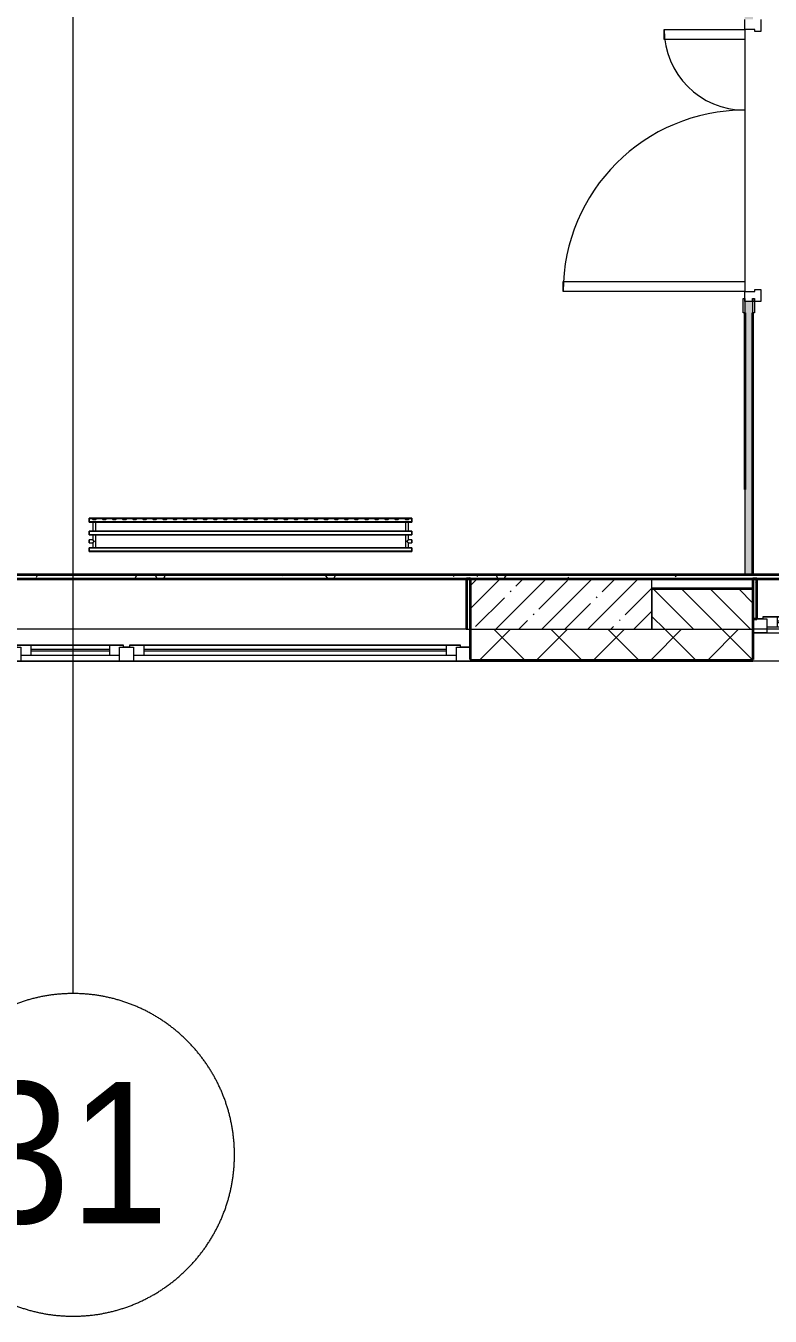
# Model space of a CAD drawing. Header units: millimetres. Extents: x 3914 to 443608, y -156176 to 78197.
# Drawn here: x 290690 to 294380, y -149484 to -143085 of the extents above; entities that cross this region are included whole.
import ezdxf

# ---------------------------------------------------------------- set-up
doc = ezdxf.new("R2010")
doc.units = ezdxf.units.MM
doc.linetypes.add('50_200_ШТРИХ_1Т_ш5_п1_п1_', pattern=[700, 500, -100, 0, -100])
doc.layers.add('A-AREA-PATT-2', color=7, linetype='Continuous', lineweight=5, true_color=0xcde0ef, transparency=1)
for name, color, linetype, lineweight in [('A-DOOR-1', 7, 'Continuous', 5), ('A-FLOR', 7, 'Continuous', 9), ('A-GLAZ', 7, 'Continuous', 9), ('A-GLAZ-1', 7, 'Continuous', 5), ('A-WALL', 7, 'Continuous', 5), ('A-WALL-1', 7, 'Continuous', 35), ('I-WALL', 7, 'Continuous', 5), ('S-COLS', 7, 'Continuous', 9), ('S-COLS-1', 7, 'Continuous', 5), ('Оси', 7, 'Continuous', 9), ('Оси-1', 7, '50_200_ШТРИХ_1Т_ш5_п1_п1_', 9)]:
    doc.layers.add(name, color=color, linetype=linetype, lineweight=lineweight)
for name, color, linetype, lineweight, true_color in [('A-DOOR-FRAM-1', 7, 'Continuous', 5, 0xc0c0c0), ('A-WALL-FNSH-1', 9, 'Continuous', 5, 0x808080), ('M-EQPM-1', 7, 'Continuous', 9, 0xb2b2b2)]:
    doc.layers.add(name, color=color, linetype=linetype, lineweight=lineweight, true_color=true_color)
doc.styles.add('Arial', font='arial.ttf', dxfattribs={"width": 0.9, "height": 700})
pattern_1 = [(0, (174964.42, -145977.62), (243.84, 60.96), [20.117, -162.763, 20.117, -162.763, -975.36]), (0, (174964.42, -145977.62), (243.84, 60.96), [-365.76, 20.117, -345.643, 20.117, -162.763, -426.72]), (0, (174964.42, -145977.62), (243.84, 60.96), [-914.4, 20.117, -101.803, 20.117, -284.683]), (120, (175055.86, -145947.14), (-174.71291, 180.691634), [20.117, -162.763, 20.117, -162.763, -975.36]), (120, (175055.86, -145947.14), (-174.71291, 180.691634), [-365.76, 20.117, -345.643, 20.117, -162.763, -426.72]), (120, (175055.86, -145947.14), (-174.71291, 180.691634), [-914.4, 20.117, -101.803, 20.117, -284.683]), (240, (175086.34, -145825.22), (-69.12709, -241.651634), [20.117, -162.763, 20.117, -162.763, -975.36]), (240, (175086.34, -145825.22), (-69.12709, -241.651634), [-365.76, 20.117, -345.643, 20.117, -162.763, -426.72]), (240, (175086.34, -145825.22), (-69.12709, -241.651634), [-914.4, 20.117, -101.803, 20.117, -284.683])]

# ---------------------------------------------------------------- blocks, each defined once
blk = doc.blocks.new('radiator_prado_classic_z_tip_30_po exemplyaru - Classic Z Тип 30-300-V480-Объем проектирования 2 этажа')
at = {"layer": 'M-EQPM-1'}
for p, q in [((0, 228), (0, 210)), ((1600, 228), (0, 228)), ((0, 210), (0, 228)), ((0, 228), (12.5, 228)), ((0, 210), (1600, 210)), ((17.8, 210), (0, 210)), ((12.5, 228), (37.5, 228)), ((37.5, 228), (12.5, 228)), ((12.5, 228), (37.5, 228)), ((12.5, 228), (17.5, 223)), ((12.5, 228), (17.5, 223)), ((32.5, 223), (17.5, 223)), ((17.5, 223), (32.5, 223)), ((17.5, 210), (17.5, 164)), ((17.5, 210), (17.5, 164)), ((17.8, 210), (17.5, 210)), ((17.5, 210), (17.8, 210)), ((17.8, 210), (17.5, 210)), ((17.5, 210), (32.5, 210)), ((31.5, 210), (17.8, 210)), ((17.8, 210), (32.2, 210)), ((32.2, 210), (17.8, 210)), ((32.2, 210), (31.5, 210)), ((32.5, 210), (32.2, 210)), ((32.2, 210), (32.5, 210)), ((32.5, 210), (32.2, 210)), ((1567.8, 210), (32.2, 210)), ((32.5, 223), (37.5, 228)), ((37.5, 228), (32.5, 223)), ((32.5, 164), (32.5, 210)), ((32.5, 164), (32.5, 210)), ((37.5, 228), (62.5, 228)), ((62.5, 228), (87.5, 228)), ((87.5, 228), (62.5, 228)), ((62.5, 228), (87.5, 228)), ((62.5, 228), (67.5, 223)), ((62.5, 228), (67.5, 223)), ((82.5, 223), (67.5, 223)), ((67.5, 223), (82.5, 223)), ((82.5, 223), (87.5, 228)), ((87.5, 228), (82.5, 223)), ((87.5, 228), (112.5, 228)), ((112.5, 228), (137.5, 228)), ((137.5, 228), (112.5, 228)), ((112.5, 228), (137.5, 228)), ((112.5, 228), (117.5, 223)), ((112.5, 228), (117.5, 223)), ((132.5, 223), (117.5, 223)), ((117.5, 223), (132.5, 223)), ((132.5, 223), (137.5, 228)), ((137.5, 228), (132.5, 223)), ((137.5, 228), (162.5, 228)), ((162.5, 228), (187.5, 228)), ((187.5, 228), (162.5, 228)), ((162.5, 228), (187.5, 228)), ((162.5, 228), (167.5, 223)), ((162.5, 228), (167.5, 223)), ((182.5, 223), (167.5, 223)), ((167.5, 223), (182.5, 223)), ((182.5, 223), (187.5, 228)), ((187.5, 228), (182.5, 223)), ((187.5, 228), (212.5, 228)), ((212.5, 228), (237.5, 228)), ((237.5, 228), (212.5, 228)), ((212.5, 228), (237.5, 228)), ((212.5, 228), (217.5, 223)), ((212.5, 228), (217.5, 223)), ((232.5, 223), (217.5, 223)), ((217.5, 223), (232.5, 223)), ((232.5, 223), (237.5, 228)), ((237.5, 228), (232.5, 223)), ((237.5, 228), (262.5, 228)), ((262.5, 228), (287.5, 228)), ((287.5, 228), (262.5, 228)), ((262.5, 228), (287.5, 228)), ((262.5, 228), (267.5, 223)), ((262.5, 228), (267.5, 223)), ((282.5, 223), (267.5, 223)), ((267.5, 223), (282.5, 223)), ((282.5, 223), (287.5, 228)), ((287.5, 228), (282.5, 223)), ((287.5, 228), (312.5, 228)), ((312.5, 228), (337.5, 228)), ((337.5, 228), (312.5, 228)), ((312.5, 228), (337.5, 228)), ((312.5, 228), (317.5, 223)), ((312.5, 228), (317.5, 223)), ((332.5, 223), (317.5, 223)), ((317.5, 223), (332.5, 223)), ((332.5, 223), (337.5, 228)), ((337.5, 228), (332.5, 223)), ((337.5, 228), (362.5, 228)), ((362.5, 228), (387.5, 228)), ((387.5, 228), (362.5, 228)), ((362.5, 228), (387.5, 228)), ((362.5, 228), (367.5, 223)), ((362.5, 228), (367.5, 223)), ((382.5, 223), (367.5, 223)), ((367.5, 223), (382.5, 223)), ((382.5, 223), (387.5, 228)), ((387.5, 228), (382.5, 223)), ((387.5, 228), (412.5, 228)), ((412.5, 228), (437.5, 228)), ((437.5, 228), (412.5, 228)), ((412.5, 228), (437.5, 228)), ((412.5, 228), (417.5, 223)), ((412.5, 228), (417.5, 223)), ((432.5, 223), (417.5, 223)), ((417.5, 223), (432.5, 223)), ((432.5, 223), (437.5, 228)), ((437.5, 228), (432.5, 223)), ((437.5, 228), (462.5, 228)), ((462.5, 228), (487.5, 228)), ((487.5, 228), (462.5, 228)), ((462.5, 228), (487.5, 228)), ((462.5, 228), (467.5, 223)), ((462.5, 228), (467.5, 223)), ((482.5, 223), (467.5, 223)), ((467.5, 223), (482.5, 223)), ((482.5, 223), (487.5, 228)), ((487.5, 228), (482.5, 223)), ((487.5, 228), (512.5, 228)), ((512.5, 228), (537.5, 228)), ((537.5, 228), (512.5, 228)), ((512.5, 228), (537.5, 228)), ((512.5, 228), (517.5, 223)), ((512.5, 228), (517.5, 223)), ((532.5, 223), (517.5, 223)), ((517.5, 223), (532.5, 223)), ((532.5, 223), (537.5, 228)), ((537.5, 228), (532.5, 223)), ((537.5, 228), (562.5, 228)), ((562.5, 228), (587.5, 228)), ((587.5, 228), (562.5, 228)), ((562.5, 228), (587.5, 228)), ((562.5, 228), (567.5, 223)), ((562.5, 228), (567.5, 223)), ((582.5, 223), (567.5, 223)), ((567.5, 223), (582.5, 223)), ((582.5, 223), (587.5, 228)), ((587.5, 228), (582.5, 223)), ((587.5, 228), (612.5, 228)), ((612.5, 228), (637.5, 228)), ((637.5, 228), (612.5, 228)), ((612.5, 228), (637.5, 228)), ((612.5, 228), (617.5, 223)), ((612.5, 228), (617.5, 223)), ((632.5, 223), (617.5, 223)), ((617.5, 223), (632.5, 223)), ((632.5, 223), (637.5, 228)), ((637.5, 228), (632.5, 223)), ((637.5, 228), (662.5, 228)), ((662.5, 228), (687.5, 228)), ((687.5, 228), (662.5, 228)), ((662.5, 228), (687.5, 228)), ((662.5, 228), (667.5, 223)), ((662.5, 228), (667.5, 223)), ((682.5, 223), (667.5, 223)), ((667.5, 223), (682.5, 223)), ((682.5, 223), (687.5, 228)), ((687.5, 228), (682.5, 223)), ((687.5, 228), (712.5, 228)), ((712.5, 228), (737.5, 228)), ((737.5, 228), (712.5, 228)), ((712.5, 228), (737.5, 228)), ((712.5, 228), (717.5, 223)), ((712.5, 228), (717.5, 223)), ((732.5, 223), (717.5, 223)), ((717.5, 223), (732.5, 223)), ((732.5, 223), (737.5, 228)), ((737.5, 228), (732.5, 223)), ((737.5, 228), (762.5, 228)), ((762.5, 228), (787.5, 228)), ((787.5, 228), (762.5, 228)), ((762.5, 228), (787.5, 228)), ((762.5, 228), (767.5, 223)), ((762.5, 228), (767.5, 223)), ((782.5, 223), (767.5, 223)), ((767.5, 223), (782.5, 223)), ((782.5, 223), (787.5, 228)), ((787.5, 228), (782.5, 223)), ((787.5, 228), (812.5, 228)), ((812.5, 228), (837.5, 228)), ((837.5, 228), (812.5, 228)), ((812.5, 228), (837.5, 228)), ((812.5, 228), (817.5, 223)), ((812.5, 228), (817.5, 223)), ((832.5, 223), (817.5, 223)), ((817.5, 223), (832.5, 223)), ((832.5, 223), (837.5, 228)), ((837.5, 228), (832.5, 223)), ((837.5, 228), (862.5, 228)), ((862.5, 228), (887.5, 228)), ((887.5, 228), (862.5, 228)), ((862.5, 228), (887.5, 228)), ((862.5, 228), (867.5, 223)), ((862.5, 228), (867.5, 223)), ((882.5, 223), (867.5, 223)), ((867.5, 223), (882.5, 223)), ((882.5, 223), (887.5, 228)), ((887.5, 228), (882.5, 223)), ((887.5, 228), (912.5, 228)), ((912.5, 228), (937.5, 228)), ((937.5, 228), (912.5, 228)), ((912.5, 228), (937.5, 228)), ((912.5, 228), (917.5, 223)), ((912.5, 228), (917.5, 223)), ((932.5, 223), (917.5, 223)), ((917.5, 223), (932.5, 223)), ((932.5, 223), (937.5, 228)), ((937.5, 228), (932.5, 223)), ((937.5, 228), (962.5, 228)), ((962.5, 228), (987.5, 228)), ((987.5, 228), (962.5, 228)), ((962.5, 228), (987.5, 228)), ((962.5, 228), (967.5, 223)), ((962.5, 228), (967.5, 223)), ((982.5, 223), (967.5, 223)), ((967.5, 223), (982.5, 223)), ((982.5, 223), (987.5, 228)), ((987.5, 228), (982.5, 223)), ((987.5, 228), (1012.5, 228)), ((1012.5, 228), (1037.5, 228)), ((1037.5, 228), (1012.5, 228)), ((1012.5, 228), (1037.5, 228)), ((1012.5, 228), (1017.5, 223)), ((1012.5, 228), (1017.5, 223)), ((1032.5, 223), (1017.5, 223)), ((1017.5, 223), (1032.5, 223)), ((1032.5, 223), (1037.5, 228)), ((1037.5, 228), (1032.5, 223)), ((1037.5, 228), (1062.5, 228)), ((1062.5, 228), (1087.5, 228)), ((1087.5, 228), (1062.5, 228)), ((1062.5, 228), (1087.5, 228)), ((1062.5, 228), (1067.5, 223)), ((1062.5, 228), (1067.5, 223)), ((1082.5, 223), (1067.5, 223)), ((1067.5, 223), (1082.5, 223)), ((1082.5, 223), (1087.5, 228)), ((1087.5, 228), (1082.5, 223)), ((1087.5, 228), (1112.5, 228)), ((1112.5, 228), (1137.5, 228)), ((1137.5, 228), (1112.5, 228)), ((1112.5, 228), (1137.5, 228)), ((1112.5, 228), (1117.5, 223)), ((1112.5, 228), (1117.5, 223)), ((1132.5, 223), (1117.5, 223)), ((1117.5, 223), (1132.5, 223)), ((1132.5, 223), (1137.5, 228)), ((1137.5, 228), (1132.5, 223)), ((1137.5, 228), (1162.5, 228)), ((1162.5, 228), (1187.5, 228)), ((1187.5, 228), (1162.5, 228)), ((1162.5, 228), (1187.5, 228)), ((1162.5, 228), (1167.5, 223)), ((1162.5, 228), (1167.5, 223)), ((1182.5, 223), (1167.5, 223)), ((1167.5, 223), (1182.5, 223)), ((1182.5, 223), (1187.5, 228)), ((1187.5, 228), (1182.5, 223)), ((1187.5, 228), (1212.5, 228)), ((1212.5, 228), (1237.5, 228)), ((1237.5, 228), (1212.5, 228)), ((1212.5, 228), (1237.5, 228)), ((1212.5, 228), (1217.5, 223)), ((1212.5, 228), (1217.5, 223)), ((1232.5, 223), (1217.5, 223)), ((1217.5, 223), (1232.5, 223)), ((1232.5, 223), (1237.5, 228)), ((1237.5, 228), (1232.5, 223)), ((1237.5, 228), (1262.5, 228)), ((1262.5, 228), (1287.5, 228)), ((1287.5, 228), (1262.5, 228)), ((1262.5, 228), (1287.5, 228)), ((1262.5, 228), (1267.5, 223)), ((1262.5, 228), (1267.5, 223)), ((1282.5, 223), (1267.5, 223)), ((1267.5, 223), (1282.5, 223)), ((1282.5, 223), (1287.5, 228)), ((1287.5, 228), (1282.5, 223)), ((1287.5, 228), (1312.5, 228)), ((1312.5, 228), (1337.5, 228)), ((1337.5, 228), (1312.5, 228)), ((1312.5, 228), (1337.5, 228)), ((1312.5, 228), (1317.5, 223)), ((1312.5, 228), (1317.5, 223)), ((1332.5, 223), (1317.5, 223)), ((1317.5, 223), (1332.5, 223)), ((1332.5, 223), (1337.5, 228)), ((1337.5, 228), (1332.5, 223)), ((1337.5, 228), (1362.5, 228)), ((1362.5, 228), (1387.5, 228)), ((1387.5, 228), (1362.5, 228)), ((1362.5, 228), (1387.5, 228)), ((1362.5, 228), (1367.5, 223)), ((1362.5, 228), (1367.5, 223)), ((1382.5, 223), (1367.5, 223)), ((1367.5, 223), (1382.5, 223)), ((1382.5, 223), (1387.5, 228)), ((1387.5, 228), (1382.5, 223)), ((1387.5, 228), (1412.5, 228)), ((1412.5, 228), (1437.5, 228)), ((1437.5, 228), (1412.5, 228)), ((1412.5, 228), (1437.5, 228)), ((1412.5, 228), (1417.5, 223)), ((1412.5, 228), (1417.5, 223)), ((1432.5, 223), (1417.5, 223)), ((1417.5, 223), (1432.5, 223)), ((1432.5, 223), (1437.5, 228)), ((1437.5, 228), (1432.5, 223)), ((1437.5, 228), (1462.5, 228)), ((1462.5, 228), (1487.5, 228)), ((1487.5, 228), (1462.5, 228)), ((1462.5, 228), (1487.5, 228)), ((1462.5, 228), (1467.5, 223)), ((1462.5, 228), (1467.5, 223)), ((1482.5, 223), (1467.5, 223)), ((1467.5, 223), (1482.5, 223)), ((1482.5, 223), (1487.5, 228)), ((1487.5, 228), (1482.5, 223)), ((1487.5, 228), (1512.5, 228)), ((1512.5, 228), (1537.5, 228)), ((1537.5, 228), (1512.5, 228)), ((1512.5, 228), (1537.5, 228)), ((1512.5, 228), (1517.5, 223)), ((1512.5, 228), (1517.5, 223)), ((1532.5, 223), (1517.5, 223)), ((1517.5, 223), (1532.5, 223)), ((1532.5, 223), (1537.5, 228)), ((1537.5, 228), (1532.5, 223)), ((1537.5, 228), (1562.5, 228)), ((1562.5, 228), (1587.5, 228)), ((1587.5, 228), (1562.5, 228)), ((1562.5, 228), (1587.5, 228)), ((1562.5, 228), (1567.5, 223)), ((1562.5, 228), (1567.5, 223)), ((1582.5, 223), (1567.5, 223)), ((1567.5, 223), (1582.5, 223)), ((1567.5, 210), (1567.5, 164)), ((1567.5, 210), (1567.5, 164)), ((1567.8, 210), (1567.5, 210)), ((1567.5, 210), (1582.5, 210)), ((1567.8, 210), (1567.5, 210)), ((1567.5, 210), (1567.8, 210)), ((1575, 210), (1567.8, 210)), ((1582.2, 210), (1567.8, 210)), ((1567.8, 210), (1582.2, 210)), ((1581.5, 210), (1575, 210)), ((1582.2, 210), (1581.5, 210)), ((1582.5, 210), (1582.2, 210)), ((1582.5, 210), (1582.2, 210)), ((1582.2, 210), (1582.5, 210)), ((1600, 210), (1582.2, 210)), ((1582.5, 223), (1587.5, 228)), ((1587.5, 228), (1582.5, 223)), ((1582.5, 164), (1582.5, 210)), ((1582.5, 164), (1582.5, 210)), ((1587.5, 228), (1600, 228)), ((1600, 210), (1600, 228)), ((1600, 228), (1600, 210)), ((1600, 164), (0, 164)), ((0, 164), (0, 146)), ((0, 146), (0, 164)), ((0, 164), (17.8, 164)), ((0, 146), (1600, 146)), ((18.5, 146), (0, 146)), ((17.8, 164), (17.5, 164)), ((17.5, 164), (17.8, 164)), ((17.8, 164), (17.5, 164)), ((17.5, 164), (32.5, 164)), ((17.5, 146), (17.5, 121.5)), ((17.5, 146), (17.5, 121.5)), ((17.5, 146), (18.5, 146)), ((18.5, 146), (17.5, 146)), ((17.5, 146), (18.5, 146)), ((32.5, 146), (17.5, 146)), ((32.2, 164), (17.8, 164)), ((17.8, 164), (32.2, 164)), ((32.2, 164), (17.8, 164)), ((18.5, 146), (32.2, 146)), ((28.7, 146), (18.5, 146)), ((18.5, 146), (30.3, 146)), ((31.5, 146), (28.7, 146)), ((30.3, 146), (32.2, 146)), ((32.2, 146), (31.5, 146)), ((32.5, 164), (32.2, 164)), ((32.2, 164), (32.5, 164)), ((32.5, 164), (32.2, 164)), ((32.2, 164), (1567.8, 164)), ((32.2, 146), (32.5, 146)), ((32.5, 146), (32.2, 146)), ((32.2, 146), (32.5, 146)), ((1567.8, 146), (32.2, 146)), ((32.5, 82), (32.5, 146)), ((32.5, 82), (32.5, 146)), ((1567.8, 164), (1567.5, 164)), ((1567.5, 164), (1582.5, 164)), ((1567.8, 164), (1567.5, 164)), ((1567.5, 164), (1567.8, 164)), ((1567.5, 146), (1567.5, 82)), ((1567.5, 146), (1567.5, 82)), ((1567.5, 146), (1567.8, 146)), ((1582.5, 146), (1567.5, 146)), ((1567.5, 146), (1567.8, 146)), ((1567.8, 146), (1567.5, 146)), ((1569.7, 164), (1567.8, 164)), ((1582.2, 164), (1567.8, 164)), ((1567.8, 164), (1582.2, 164)), ((1567.8, 146), (1568.5, 146)), ((1567.8, 146), (1568.5, 146)), ((1581.5, 146), (1567.8, 146)), ((1568.5, 146), (1573.1, 146)), ((1568.5, 146), (1573.1, 146)), ((1575, 164), (1569.7, 164)), ((1573.1, 146), (1576.9, 146)), ((1573.1, 146), (1575, 146)), ((1582.2, 164), (1575, 164)), ((1575, 146), (1578.7, 146)), ((1576.9, 146), (1580.3, 146)), ((1578.7, 146), (1580.3, 146)), ((1580.3, 146), (1581.5, 146)), ((1580.3, 146), (1581.5, 146)), ((1581.5, 146), (1582.5, 146)), ((1581.5, 146), (1582.5, 146)), ((1582.5, 146), (1581.5, 146)), ((1600, 146), (1581.5, 146)), ((1582.5, 164), (1582.2, 164)), ((1582.5, 164), (1582.2, 164)), ((1582.2, 164), (1582.5, 164)), ((1582.2, 164), (1600, 164)), ((1582.5, 121.5), (1582.5, 146)), ((1582.5, 121.5), (1582.5, 146)), ((1600, 146), (1600, 164)), ((1600, 164), (1600, 146)), ((17.5, 121.5), (0, 121.5)), ((17.5, 121.5), (0, 121.5)), ((0, 121.5), (0, 120.5)), ((0, 106.5), (0, 121.5)), ((0, 120.5), (0, 107.5)), ((0, 120.5), (0, 119.3)), ((0, 114), (0, 120.5)), ((0, 120.5), (0, 120.5)), ((0, 119.3), (0, 117.8)), ((0, 117.8), (0, 114)), ((0, 114), (0, 110.3)), ((0, 107.5), (0, 114)), ((0, 110.3), (0, 108.7)), ((0, 108.7), (0, 107.5)), ((0, 107.5), (0, 106.5)), ((0, 107.5), (0, 107.5)), ((0, 106.5), (17.5, 106.5)), ((0, 106.5), (17.5, 106.5)), ((1600, 82), (0, 82)), ((0, 82), (0, 64)), ((0, 64), (0, 82)), ((0, 82), (18.5, 82)), ((1600, 64), (0, 64)), ((0, 64), (1600, 64)), ((17.5, 106.5), (17.5, 82)), ((17.5, 106.5), (17.5, 82)), ((18.5, 82), (17.5, 82)), ((17.5, 82), (18.5, 82)), ((18.5, 82), (17.5, 82)), ((17.5, 82), (32.5, 82)), ((32.2, 82), (18.5, 82)), ((18.5, 82), (32.2, 82)), ((23.1, 82), (18.5, 82)), ((28.7, 82), (23.1, 82)), ((31.5, 82), (28.7, 82)), ((32.2, 82), (31.5, 82)), ((32.5, 82), (32.2, 82)), ((32.2, 82), (32.5, 82)), ((32.5, 82), (32.2, 82)), ((32.2, 82), (1567.8, 82)), ((1567.8, 82), (1567.5, 82)), ((1567.5, 82), (1582.5, 82)), ((1567.8, 82), (1567.5, 82)), ((1567.5, 82), (1567.8, 82)), ((1568.5, 82), (1567.8, 82)), ((1581.5, 82), (1567.8, 82)), ((1567.8, 82), (1581.5, 82)), ((1571.2, 82), (1568.5, 82)), ((1573.1, 82), (1571.2, 82)), ((1576.9, 82), (1573.1, 82)), ((1581.5, 82), (1576.9, 82)), ((1582.5, 82), (1581.5, 82)), ((1582.5, 82), (1581.5, 82)), ((1581.5, 82), (1582.5, 82)), ((1581.5, 82), (1600, 82)), ((1600, 121.5), (1582.5, 121.5)), ((1600, 121.5), (1582.5, 121.5)), ((1582.5, 82), (1582.5, 106.5)), ((1582.5, 106.5), (1600, 106.5)), ((1582.5, 82), (1582.5, 106.5)), ((1582.5, 106.5), (1600, 106.5)), ((1600, 121.5), (1600, 106.5)), ((1600, 120.5), (1600, 121.5)), ((1600, 121.5), (1600, 120.5)), ((1600, 120.5), (1600, 121.5)), ((1600, 107.5), (1600, 120.5)), ((1600, 120.5), (1600, 107.5)), ((1600, 107.5), (1600, 120.5)), ((1600, 106.5), (1600, 107.5)), ((1600, 107.5), (1600, 106.5)), ((1600, 106.5), (1600, 107.5)), ((1600, 64), (1600, 82)), ((1600, 82), (1600, 64))]:
    blk.add_line(p, q, dxfattribs=at)
for points, knots in [([(18.5, 120.5), (18.4, 120.6), (18.3, 120.7), (18.1, 120.9), (17.9, 121.1), (17.8, 121.2), (17.7, 121.3), (17.5, 121.5), (17.5, 121.5), (17.5, 121.5)], [0.7142857, 0.7142857, 0.7142857, 0.7142857, 0.75, 0.7857143, 0.8214286, 0.8571429, 0.8928571, 0.9285714, 1, 1, 1, 1]), ([(17.5, 121.5), (17.5, 121.5), (17.5, 121.5), (17.7, 121.3), (17.8, 121.2), (17.9, 121.1), (18.1, 120.9), (18.3, 120.7), (18.4, 120.6), (18.5, 120.5)], [0, 0, 0, 0, 0.0714286, 0.1071429, 0.1428571, 0.1785714, 0.2142857, 0.25, 0.2857143, 0.2857143, 0.2857143, 0.2857143]), ([(17.5, 121.5), (17.5, 121.5), (17.5, 121.5), (17.7, 121.3), (17.8, 121.2), (17.9, 121.1), (18.1, 120.9), (18.3, 120.7), (18.4, 120.6), (18.5, 120.5)], [0, 0, 0, 0, 0.0714286, 0.1071429, 0.1428571, 0.1785714, 0.2142857, 0.25, 0.2857143, 0.2857143, 0.2857143, 0.2857143]), ([(25, 114), (24.5, 114.5), (23.6, 115.4), (22.4, 116.6), (21.6, 117.4), (21.1, 117.9), (20.8, 118.2), (20.5, 118.5), (20.2, 118.8), (19.8, 119.1), (19.6, 119.4), (19.3, 119.7), (19, 120), (18.7, 120.3), (18.5, 120.5), (18.3, 120.7), (18.1, 120.9), (17.9, 121.1), (17.8, 121.2), (17.7, 121.3), (17.5, 121.5), (17.5, 121.5), (17.5, 121.5)], [0, 0, 0, 0, 0.142857, 0.285714, 0.357143, 0.392857, 0.428571, 0.464286, 0.5, 0.535714, 0.571429, 0.607143, 0.642857, 0.678571, 0.714286, 0.75, 0.785714, 0.821429, 0.857143, 0.892857, 0.928571, 1, 1, 1, 1]), ([(17.5, 106.5), (17.5, 106.5), (17.5, 106.5), (17.7, 106.7), (17.8, 106.8), (17.9, 106.9), (18.1, 107.1), (18.3, 107.3), (18.5, 107.5), (18.7, 107.7), (19, 108), (19.3, 108.3), (19.6, 108.6), (19.8, 108.9), (20.3, 109.3), (20.7, 109.7), (21.1, 110.1), (21.6, 110.6), (22.4, 111.4), (23.6, 112.6), (24.5, 113.5), (25, 114)], [0, 0, 0, 0, 0.071429, 0.107143, 0.142857, 0.178571, 0.214286, 0.25, 0.285714, 0.321429, 0.357143, 0.392857, 0.428571, 0.464286, 0.5, 0.571429, 0.607143, 0.642857, 0.714286, 0.857143, 1, 1, 1, 1]), ([(17.5, 106.5), (17.5, 106.5), (17.5, 106.5), (17.7, 106.7), (17.8, 106.8), (17.9, 106.9), (18.1, 107.1), (18.3, 107.3), (18.4, 107.4), (18.5, 107.5)], [0, 0, 0, 0, 0.0714286, 0.1071429, 0.1428571, 0.1785714, 0.2142857, 0.25, 0.2857143, 0.2857143, 0.2857143, 0.2857143]), ([(18.5, 107.5), (18.4, 107.4), (18.3, 107.3), (18.1, 107.1), (17.9, 106.9), (17.8, 106.8), (17.7, 106.7), (17.5, 106.5), (17.5, 106.5), (17.5, 106.5)], [0.7142857, 0.7142857, 0.7142857, 0.7142857, 0.75, 0.7857143, 0.8214286, 0.8571429, 0.8928571, 0.9285714, 1, 1, 1, 1]), ([(18.5, 107.5), (18.4, 107.4), (18.3, 107.3), (18.1, 107.1), (17.9, 106.9), (17.8, 106.8), (17.7, 106.7), (17.5, 106.5), (17.5, 106.5), (17.5, 106.5)], [0.7142857, 0.7142857, 0.7142857, 0.7142857, 0.75, 0.7857143, 0.8214286, 0.8571429, 0.8928571, 0.9285714, 1, 1, 1, 1]), ([(22.1, 116.9), (21.9, 117.1), (21.6, 117.4), (21.1, 117.9), (20.8, 118.2), (20.5, 118.5), (20.2, 118.8), (19.9, 119.2), (19.7, 119.3), (19.6, 119.4)], [0.2857143, 0.2857143, 0.2857143, 0.2857143, 0.3571429, 0.3928571, 0.4285714, 0.4642857, 0.5, 0.5357143, 0.5714286, 0.5714286, 0.5714286, 0.5714286]), ([(19.6, 119.4), (19.7, 119.3), (19.9, 119.2), (20.3, 118.7), (20.7, 118.3), (21.1, 117.9), (21.6, 117.4), (21.9, 117.1), (22.1, 116.9)], [0.4285714, 0.4285714, 0.4285714, 0.4285714, 0.4642857, 0.5, 0.5714286, 0.6071429, 0.6428571, 0.7142857, 0.7142857, 0.7142857, 0.7142857]), ([(19.6, 119.4), (19.7, 119.3), (19.8, 119.1), (20.3, 118.7), (20.7, 118.3), (21.1, 117.9), (21.6, 117.4), (21.9, 117.1), (22.1, 116.9)], [0.4285714, 0.4285714, 0.4285714, 0.4285714, 0.4642857, 0.5, 0.5714286, 0.6071429, 0.6428571, 0.7142857, 0.7142857, 0.7142857, 0.7142857]), ([(19.6, 108.6), (19.7, 108.7), (19.9, 108.8), (20.3, 109.3), (20.7, 109.7), (21.1, 110.1), (21.6, 110.6), (21.9, 110.9), (22.1, 111.1)], [0.4285714, 0.4285714, 0.4285714, 0.4285714, 0.4642857, 0.5, 0.5714286, 0.6071429, 0.6428571, 0.7142857, 0.7142857, 0.7142857, 0.7142857]), ([(22.1, 111.1), (21.9, 110.9), (21.6, 110.6), (21.1, 110.1), (20.8, 109.8), (20.5, 109.5), (20.2, 109.2), (19.9, 108.8), (19.7, 108.7), (19.6, 108.6)], [0.2857143, 0.2857143, 0.2857143, 0.2857143, 0.3571429, 0.3928571, 0.4285714, 0.4642857, 0.5, 0.5357143, 0.5714286, 0.5714286, 0.5714286, 0.5714286]), ([(22.1, 111.1), (21.9, 110.9), (21.6, 110.6), (21.1, 110.1), (20.8, 109.8), (20.5, 109.5), (20.2, 109.2), (19.8, 108.9), (19.7, 108.7), (19.6, 108.6)], [0.2857143, 0.2857143, 0.2857143, 0.2857143, 0.3571429, 0.3928571, 0.4285714, 0.4642857, 0.5, 0.5357143, 0.5714286, 0.5714286, 0.5714286, 0.5714286]), ([(1575, 114), (1575.5, 114.5), (1576.4, 115.4), (1577.6, 116.6), (1578.4, 117.4), (1578.9, 117.9), (1579.2, 118.2), (1579.5, 118.5), (1579.8, 118.8), (1580.1, 119.2), (1580.4, 119.4), (1580.7, 119.7), (1581, 120), (1581.3, 120.3), (1581.5, 120.5), (1581.7, 120.7), (1581.9, 120.9), (1582.1, 121.1), (1582.2, 121.2), (1582.3, 121.3), (1582.5, 121.5), (1582.5, 121.5), (1582.5, 121.5)], [0, 0, 0, 0, 0.142857, 0.285714, 0.357143, 0.392857, 0.428571, 0.464286, 0.5, 0.535714, 0.571429, 0.607143, 0.642857, 0.678571, 0.714286, 0.75, 0.785714, 0.821429, 0.857143, 0.892857, 0.928571, 1, 1, 1, 1]), ([(1582.5, 106.5), (1582.5, 106.5), (1582.5, 106.5), (1582.3, 106.7), (1582.2, 106.8), (1582.1, 106.9), (1581.9, 107.1), (1581.7, 107.3), (1581.5, 107.5), (1581.3, 107.7), (1581, 108), (1580.7, 108.3), (1580.4, 108.6), (1580.1, 108.8), (1579.7, 109.3), (1579.3, 109.7), (1578.9, 110.1), (1578.4, 110.6), (1577.6, 111.4), (1576.4, 112.6), (1575.5, 113.5), (1575, 114)], [0, 0, 0, 0, 0.071429, 0.107143, 0.142857, 0.178571, 0.214286, 0.25, 0.285714, 0.321429, 0.357143, 0.392857, 0.428571, 0.464286, 0.5, 0.571429, 0.607143, 0.642857, 0.714286, 0.857143, 1, 1, 1, 1]), ([(1580.4, 119.4), (1580.3, 119.3), (1580.1, 119.2), (1579.7, 118.7), (1579.3, 118.3), (1578.9, 117.9), (1578.4, 117.4), (1578.1, 117.1), (1577.9, 116.9)], [0.4285714, 0.4285714, 0.4285714, 0.4285714, 0.4642857, 0.5, 0.5714286, 0.6071429, 0.6428571, 0.7142857, 0.7142857, 0.7142857, 0.7142857]), ([(1577.9, 116.9), (1578.1, 117.1), (1578.4, 117.4), (1578.9, 117.9), (1579.2, 118.2), (1579.5, 118.5), (1579.8, 118.8), (1580.1, 119.2), (1580.3, 119.3), (1580.4, 119.4)], [0.2857143, 0.2857143, 0.2857143, 0.2857143, 0.3571429, 0.3928571, 0.4285714, 0.4642857, 0.5, 0.5357143, 0.5714286, 0.5714286, 0.5714286, 0.5714286]), ([(1579.2, 118.2), (1579.1, 118.1), (1578.9, 117.9), (1578.4, 117.4), (1578.1, 117.1), (1577.9, 116.9)], [0.5714286, 0.5714286, 0.5714286, 0.5714286, 0.6071429, 0.6428571, 0.7142857, 0.7142857, 0.7142857, 0.7142857]), ([(1577.9, 111.1), (1578.1, 110.9), (1578.4, 110.6), (1578.9, 110.1), (1579.2, 109.8), (1579.5, 109.5), (1579.8, 109.2), (1580.1, 108.8), (1580.3, 108.7), (1580.4, 108.6)], [0.2857143, 0.2857143, 0.2857143, 0.2857143, 0.3571429, 0.3928571, 0.4285714, 0.4642857, 0.5, 0.5357143, 0.5714286, 0.5714286, 0.5714286, 0.5714286]), ([(1577.9, 111.1), (1578.1, 110.9), (1578.4, 110.6), (1578.9, 110.1), (1579.1, 109.9), (1579.2, 109.8)], [0.2857143, 0.2857143, 0.2857143, 0.2857143, 0.3571429, 0.3928571, 0.4285714, 0.4285714, 0.4285714, 0.4285714]), ([(1580.4, 108.6), (1580.3, 108.7), (1580.1, 108.8), (1579.7, 109.3), (1579.3, 109.7), (1578.9, 110.1), (1578.4, 110.6), (1578.1, 110.9), (1577.9, 111.1)], [0.4285714, 0.4285714, 0.4285714, 0.4285714, 0.4642857, 0.5, 0.5714286, 0.6071429, 0.6428571, 0.7142857, 0.7142857, 0.7142857, 0.7142857]), ([(1580.4, 119.4), (1580.3, 119.3), (1580.1, 119.2), (1579.7, 118.7), (1579.4, 118.4), (1579.2, 118.2)], [0.4285714, 0.4285714, 0.4285714, 0.4285714, 0.4642857, 0.5, 0.5714286, 0.5714286, 0.5714286, 0.5714286]), ([(1582.5, 121.5), (1582.5, 121.5), (1582.5, 121.5), (1582.3, 121.3), (1582.2, 121.2), (1582.1, 121.1), (1581.9, 120.9), (1581.7, 120.7), (1581.6, 120.6), (1581.5, 120.5)], [0, 0, 0, 0, 0.0714286, 0.1071429, 0.1428571, 0.1785714, 0.2142857, 0.25, 0.2857143, 0.2857143, 0.2857143, 0.2857143]), ([(1582.5, 121.5), (1582.5, 121.5), (1582.5, 121.5), (1582.3, 121.3), (1582.2, 121.2), (1582.1, 121.1), (1581.9, 120.9), (1581.7, 120.7), (1581.6, 120.6), (1581.5, 120.5)], [0, 0, 0, 0, 0.0714286, 0.1071429, 0.1428571, 0.1785714, 0.2142857, 0.25, 0.2857143, 0.2857143, 0.2857143, 0.2857143]), ([(1581.5, 120.5), (1581.6, 120.6), (1581.7, 120.7), (1581.9, 120.9), (1582.1, 121.1), (1582.2, 121.2), (1582.3, 121.3), (1582.5, 121.5), (1582.5, 121.5), (1582.5, 121.5)], [0.7142857, 0.7142857, 0.7142857, 0.7142857, 0.75, 0.7857143, 0.8214286, 0.8571429, 0.8928571, 0.9285714, 1, 1, 1, 1]), ([(1581.5, 107.5), (1581.6, 107.4), (1581.7, 107.3), (1581.9, 107.1), (1582.1, 106.9), (1582.2, 106.8), (1582.3, 106.7), (1582.5, 106.5), (1582.5, 106.5), (1582.5, 106.5)], [0.7142857, 0.7142857, 0.7142857, 0.7142857, 0.75, 0.7857143, 0.8214286, 0.8571429, 0.8928571, 0.9285714, 1, 1, 1, 1]), ([(1581.5, 107.5), (1581.6, 107.4), (1581.7, 107.3), (1581.9, 107.1), (1582.1, 106.9), (1582.2, 106.8), (1582.3, 106.7), (1582.5, 106.5), (1582.5, 106.5), (1582.5, 106.5)], [0.7142857, 0.7142857, 0.7142857, 0.7142857, 0.75, 0.7857143, 0.8214286, 0.8571429, 0.8928571, 0.9285714, 1, 1, 1, 1]), ([(1582.5, 106.5), (1582.5, 106.5), (1582.5, 106.5), (1582.3, 106.7), (1582.2, 106.8), (1582.1, 106.9), (1581.9, 107.1), (1581.7, 107.3), (1581.6, 107.4), (1581.5, 107.5)], [0, 0, 0, 0, 0.0714286, 0.1071429, 0.1428571, 0.1785714, 0.2142857, 0.25, 0.2857143, 0.2857143, 0.2857143, 0.2857143])]:
    blk.add_open_spline(points, degree=3, knots=knots, dxfattribs=at)
for points in [[(19.6, 119.4), (19.5, 119.5), (19.3, 119.7), (19, 120), (18.7, 120.3), (18.6, 120.4), (18.5, 120.5)], [(18.5, 120.5), (18.6, 120.4), (18.7, 120.3), (19, 120), (19.3, 119.7), (19.5, 119.5), (19.6, 119.4)], [(18.5, 120.5), (18.6, 120.4), (18.7, 120.3), (19, 120), (19.3, 119.7), (19.5, 119.5), (19.6, 119.4)], [(18.5, 107.5), (18.6, 107.6), (18.7, 107.7), (19, 108), (19.3, 108.3), (19.5, 108.5), (19.6, 108.6)], [(19.6, 108.6), (19.5, 108.5), (19.3, 108.3), (19, 108), (18.7, 107.7), (18.6, 107.6), (18.5, 107.5)], [(19.6, 108.6), (19.5, 108.5), (19.3, 108.3), (19, 108), (18.7, 107.7), (18.6, 107.6), (18.5, 107.5)], [(25, 114), (24.5, 114.5), (23.6, 115.4), (22.6, 116.4), (22.1, 116.9)], [(22.1, 116.9), (22.6, 116.4), (23.6, 115.4), (24.5, 114.5), (25, 114)], [(22.1, 116.9), (22.6, 116.4), (23.6, 115.4), (24.5, 114.5), (25, 114)], [(22.1, 111.1), (22.6, 111.6), (23.6, 112.6), (24.5, 113.5), (25, 114)], [(25, 114), (24.5, 113.5), (23.6, 112.6), (22.6, 111.6), (22.1, 111.1)], [(25, 114), (24.5, 113.5), (23.6, 112.6), (22.6, 111.6), (22.1, 111.1)], [(1577.9, 116.9), (1577.4, 116.4), (1576.4, 115.4), (1575.5, 114.5), (1575, 114)], [(1577.9, 116.9), (1577.4, 116.4), (1576.4, 115.4), (1575.5, 114.5), (1575, 114)], [(1575, 114), (1575.5, 114.5), (1576.4, 115.4), (1577.4, 116.4), (1577.9, 116.9)], [(1575, 114), (1575.5, 113.5), (1576.4, 112.6), (1577.4, 111.6), (1577.9, 111.1)], [(1575, 114), (1575.5, 113.5), (1576.4, 112.6), (1577.4, 111.6), (1577.9, 111.1)], [(1577.9, 111.1), (1577.4, 111.6), (1576.4, 112.6), (1575.5, 113.5), (1575, 114)], [(1579.2, 109.8), (1579.3, 109.7), (1579.5, 109.5), (1579.8, 109.2), (1580.1, 108.8), (1580.3, 108.7), (1580.4, 108.6)], [(1581.5, 120.5), (1581.4, 120.4), (1581.3, 120.3), (1581, 120), (1580.7, 119.7), (1580.5, 119.5), (1580.4, 119.4)], [(1581.5, 120.5), (1581.4, 120.4), (1581.3, 120.3), (1581, 120), (1580.7, 119.7), (1580.5, 119.5), (1580.4, 119.4)], [(1580.4, 119.4), (1580.5, 119.5), (1580.7, 119.7), (1581, 120), (1581.3, 120.3), (1581.4, 120.4), (1581.5, 120.5)], [(1580.4, 108.6), (1580.5, 108.5), (1580.7, 108.3), (1581, 108), (1581.3, 107.7), (1581.4, 107.6), (1581.5, 107.5)], [(1580.4, 108.6), (1580.5, 108.5), (1580.7, 108.3), (1581, 108), (1581.3, 107.7), (1581.4, 107.6), (1581.5, 107.5)], [(1581.5, 107.5), (1581.4, 107.6), (1581.3, 107.7), (1581, 108), (1580.7, 108.3), (1580.5, 108.5), (1580.4, 108.6)]]:
    blk.add_open_spline(points, degree=3, dxfattribs=at)
blk = doc.blocks.new('120_Окно_СКБ_1Ст - 120_Окно_СКБ_1Ст 900х2500_h_ с форточкой-V346-Объем проектирования 2 этажа')
at = {"layer": 'A-GLAZ'}
for p, q in [((-450, -127), (-450, -57)), ((-450, -57), (-380, -57)), ((-380, -57), (-380, -127)), ((380, -127), (380, -57)), ((380, -57), (450, -57)), ((450, -57), (450, -127)), ((-380, -127), (-450, -127)), ((-380, -127), (-400, -127)), ((-400, -127), (-400, -137)), ((380, -87), (-380, -87)), ((-380, -87), (-380, -127)), ((-330, -137), (-330, -87)), ((330, -137), (330, -87)), ((380, -127), (380, -87)), ((450, -127), (380, -127)), ((400, -127), (380, -127)), ((400, -137), (400, -127)), ((-400, -137), (400, -137)), ((400, -137), (-400, -137))]:
    blk.add_line(p, q, dxfattribs=at)
at = {"layer": 'A-GLAZ-1'}
for p, q in [((450, -57), (-450, -57)), ((-430, -127), (-400, -127)), ((-330, -107), (330, -107)), ((330, -117), (-330, -117)), ((400, -127), (430, -127))]:
    blk.add_line(p, q, dxfattribs=at)
blk = doc.blocks.new('120_Окно_СКБ_2Ст_Фрамуга сверху - 120_Окно_СКБ_2Ст_2300х2500_h_ ДОО-22877051-Объем проектирования 2 этажа')
at = {"layer": 'A-GLAZ'}
for p, q in [((-1150, 13), (-1150, 83)), ((-1150, 83), (-1080, 83)), ((-1080, 83), (-1080, 13)), ((520, 13), (520, 83)), ((520, 83), (590, 83)), ((590, 83), (590, 13)), ((1080, 13), (1080, 83)), ((1080, 83), (1150, 83)), ((1150, 83), (1150, 13)), ((-1080, 13), (-1150, 13)), ((-1080, 13), (-1100, 13)), ((-1100, 13), (-1100, 3)), ((-1100, 3), (540, 3)), ((540, 3), (-1100, 3)), ((520, 53), (-1080, 53)), ((-1080, 53), (-1080, 13)), ((-1030, 3), (-1030, 53)), ((470, 3), (470, 53)), ((520, 13), (520, 53)), ((590, 13), (520, 13)), ((540, 13), (520, 13)), ((540, 3), (540, 13)), ((590, 13), (570, 13)), ((570, 13), (570, 3)), ((570, 3), (1100, 3)), ((1100, 3), (570, 3)), ((1080, 53), (590, 53)), ((590, 53), (590, 13)), ((640, 3), (640, 53)), ((1030, 3), (1030, 53)), ((1080, 13), (1080, 53)), ((1150, 13), (1080, 13)), ((1100, 13), (1080, 13)), ((1100, 3), (1100, 13))]:
    blk.add_line(p, q, dxfattribs=at)
at = {"layer": 'A-GLAZ-1'}
for p, q in [((1150, 83), (-1150, 83)), ((-1080, 83), (1080, 83)), ((-1150, 13), (-1100, 13)), ((-1030, 33), (470, 33)), ((470, 23), (-1030, 23)), ((540, 13), (570, 13)), ((540, 13), (570, 13)), ((640, 33), (1030, 33)), ((1030, 23), (640, 23)), ((1100, 13), (1150, 13))]:
    blk.add_line(p, q, dxfattribs=at)
blk = doc.blocks.new('Ось сетки - D8-29747960-Объем проектирования 2 этажа')
at = {"layer": 'Оси-1'}
for start, end in [(360, 180), (180, 360)]:
    blk.add_arc((0, 0), 4, start, end, dxfattribs=at)

msp = doc.modelspace()

# ---------------------------------------------------------------- hatches: boundary and pattern name
at = {"layer": 'A-AREA-PATT-2'}
h = msp.add_hatch(color=256, dxfattribs=at)
h.paths.add_polyline_path([(294294.4, -145807.1), (294293.4, -144452.6), (294254.4, -144452.6), (294254.4, -145807.1), (294293.4, -145807.1)])
h.paths.add_polyline_path([(294294.4, -143052.6), (294294.4, -143052.6), (294294.1, -140818.1), (294254.4, -140818.1), (294254.4, -143052.6), (294293.4, -143052.6)])
at = {"layer": 'A-WALL'}
h = msp.add_hatch(dxfattribs=at)
h.set_pattern_fill('FP_2', color=256, style=0, pattern_type=2)
h.set_pattern_definition([(135, (174964.42, -145977.62), (-70.71068, -70.71068), [])])
h.paths.add_polyline_path([(275794.4, -146077.6), (276694.4, -146077.6), (276694.4, -145877.6), (275794.4, -145877.6), (275794.4, -145920.3)])
h.paths.add_polyline_path([(266894.4, -146077.6), (267694.4, -146077.6), (267694.4, -145877.6), (266894.4, -145877.6), (266894.4, -146025.6)])
h.paths.add_polyline_path([(284714.4, -146077.6), (285194.4, -146077.6), (285194.4, -145877.6), (283894.4, -145877.6), (283894.4, -146077.6), (284634.4, -146077.6)])
h.paths.add_polyline_path([(279150.3, -146077.6), (279794.4, -146077.6), (279794.4, -145877.6), (278744.4, -145877.6), (278744.4, -146077.6)])
h.paths.add_polyline_path([(297794.4, -146077.6), (297794.4, -145877.6), (296994.4, -145877.6), (296994.4, -146077.6), (297218.6, -146077.6)])
h.paths.add_polyline_path([(269744.4, -146077.6), (269744.4, -145877.6), (269494.4, -145877.6), (269494.4, -146077.6)])
h.paths.add_polyline_path([(270644.4, -146077.6), (273994.4, -146077.6), (273994.4, -145877.6), (270644.4, -145877.6), (270644.4, -145913.3)])
h.paths.add_polyline_path([(293794.4, -146077.6), (294294.4, -146077.6), (294294.4, -145877.6), (293794.4, -145877.6), (293794.4, -145978.9)])
h.paths.add_polyline_path([(277844.4, -146077.6), (277844.4, -145877.6), (277594.4, -145877.6), (277594.4, -146077.6), (277704.8, -146077.6)])
h.paths.add_polyline_path([(290594.4, -146077.6), (290594.4, -145877.6), (289544.4, -145877.6), (289544.4, -146077.6), (289991.3, -146077.6)])
h.paths.add_polyline_path([(288394.4, -146077.6), (288644.4, -146077.6), (288644.4, -145877.6), (288394.4, -145877.6), (288394.4, -146061.7)])
h = msp.add_hatch(dxfattribs=at)
h.set_pattern_fill('FP_24', color=256, style=0, pattern_type=2)
h.set_pattern_definition([(45, (174964.42, -145977.62), (-141.42136, 141.42136), []), (135, (174964.42, -145977.62), (-141.42136, -141.42136), [])])
h.paths.add_polyline_path([(300041.5, -146227.6), (300044.4, -146227.6), (300044.4, -146077.6), (298694.4, -146077.6), (298694.4, -146227.6), (299896.7, -146227.6)])
h.paths.add_polyline_path([(296094.4, -146227.6), (296094.4, -146077.6), (295194.4, -146077.6), (295194.4, -146227.6), (295974.4, -146227.6)])
h.paths.add_polyline_path([(296994.4, -146227.6), (297794.4, -146227.6), (297794.4, -146077.6), (296994.4, -146077.6)])
h.paths.add_polyline_path([(294294.4, -146227.6), (294294.4, -146077.6), (292894.4, -146077.6), (292894.4, -146227.6), (294122.4, -146227.6)])
h.paths.add_polyline_path([(288394.4, -146227.6), (288644.4, -146227.6), (288644.4, -146077.6), (287494.4, -146077.6), (287494.4, -146227.6), (287823.1, -146227.6)])
h.paths.add_polyline_path([(289544.4, -146227.6), (290594.4, -146227.6), (290594.4, -146077.6), (289544.4, -146077.6)])
h.paths.add_polyline_path([(282763.9, -146227.6), (282994.4, -146227.6), (282994.4, -146077.6), (282094.4, -146077.6), (282094.4, -146227.6)])
h.paths.add_polyline_path([(283894.4, -146227.6), (285194.4, -146227.6), (285194.4, -146077.6), (283894.4, -146077.6)])
h.paths.add_polyline_path([(279794.4, -146227.6), (279794.4, -146077.6), (278744.4, -146077.6), (278744.4, -146227.6), (279150.3, -146227.6)])
h.paths.add_polyline_path([(277844.4, -146227.6), (277844.4, -146077.6), (275794.4, -146077.6), (275794.4, -146227.6), (277704.8, -146227.6)])
h.paths.add_polyline_path([(274813.8, -146227.6), (274894.4, -146227.6), (274894.4, -146077.6), (270644.4, -146077.6), (270644.4, -146227.6), (274091.1, -146227.6)])
h.paths.add_polyline_path([(269032, -146227.6), (269744.4, -146227.6), (269744.4, -146077.6), (268594.4, -146077.6), (268594.4, -146227.6)])
h.paths.add_polyline_path([(267694.4, -146227.6), (267694.4, -146077.6), (266894.4, -146077.6), (266894.4, -146227.6), (267586.5, -146227.6)])
h.paths.add_polyline_path([(265994.4, -146227.6), (265994.4, -146077.6), (264174.4, -146077.6), (264174.4, -146227.6), (265418.3, -146227.6)])
at = {"layer": 'I-WALL'}
h = msp.add_hatch(dxfattribs=at)
h.set_pattern_fill('FP_191', color=256, style=0, pattern_type=2)
h.set_pattern_definition(pattern_1)
h.paths.add_polyline_path([(292520.8, -145827.6), (294254.4, -145827.6), (294254.4, -145807.6), (290614.4, -145807.6), (290615.4, -145827.6), (292159.5, -145827.6)])
h = msp.add_hatch(dxfattribs=at)
h.set_pattern_fill('FP_191', color=256, style=0, pattern_type=2)
h.set_pattern_definition(pattern_1)
h.paths.add_polyline_path([(292894.4, -146077.6), (292894.4, -145827.6), (292874.4, -145827.6), (292874.4, -146077.6), (292882.2, -146077.6)])
h = msp.add_hatch(dxfattribs=at)
h.set_pattern_fill('FP_191', color=256, style=0, pattern_type=2)
h.set_pattern_definition(pattern_1)
h.paths.add_polyline_path([(295411.8, -145827.6), (295754.4, -145827.6), (295754.4, -145807.6), (294254.4, -145807.6), (294254.4, -145827.6), (295194.4, -145827.6)])
h = msp.add_hatch(dxfattribs=at)
h.set_pattern_fill('FP_191', color=256, style=0, pattern_type=2)
h.set_pattern_definition(pattern_1)
h.paths.add_polyline_path([(294314.4, -146025.6), (294314.4, -145827.6), (294294.4, -145827.6), (294294.4, -146025.6)])
at = {"layer": 'S-COLS-1'}
h = msp.add_hatch(dxfattribs=at)
h.set_pattern_fill('FP_1', color=256, style=0, pattern_type=2)
h.set_pattern_definition([(45, (174964.42, -145977.62), (-114.04925, 114.04925), []), (45, (175078.47, -145977.62), (-114.04925, 114.04925), [201.612, -40.322, 6.706, -33.617])])
h.paths.add_polyline_path([(292894.4, -146077.6), (293794.4, -146077.6), (293794.4, -145827.6), (292894.4, -145827.6), (292894.4, -146006.6)])

# ---------------------------------------------------------------- linework, layer by layer
at = {"layer": 'A-DOOR-1'}
for p, q in [((293854.4, -143152.6), (293854.4, -143102.6)), ((293854.4, -143102.6), (294254.4, -143102.6)), ((294254.4, -143102.6), (294254.4, -143152.6)), ((294254.4, -143152.6), (293854.4, -143152.6)), ((293354.4, -144352.6), (294254.4, -144352.6)), ((293354.4, -144402.6), (293354.4, -144352.6)), ((294254.4, -144352.6), (294254.4, -144402.6)), ((294254.4, -144402.6), (293354.4, -144402.6))]:
    msp.add_line(p, q, dxfattribs=at)
for centre, radius, start, end in [((294254.4, -143102.6), 400, 180, 270), ((294254.4, -144402.6), 900, 90, 180)]:
    msp.add_arc(centre, radius, start, end, dxfattribs=at)
at = {"layer": 'A-DOOR-FRAM-1'}
for p, q in [((294254.4, -143102.6), (294254.4, -143052.6)), ((294334.4, -143052.6), (294334.4, -143112.6)), ((294304.4, -143102.6), (294254.4, -143102.6)), ((294304.4, -143112.6), (294304.4, -143102.6)), ((294334.4, -143112.6), (294304.4, -143112.6)), ((294254.4, -144452.6), (294254.4, -144402.6)), ((294254.4, -144402.6), (294304.4, -144402.6)), ((294304.4, -144392.6), (294334.4, -144392.6)), ((294304.4, -144402.6), (294304.4, -144392.6)), ((294334.4, -144392.6), (294334.4, -144452.6)), ((294246.4, -144437.6), (294254.4, -144437.6)), ((294246.4, -144507.6), (294246.4, -144437.6)), ((294254.4, -144437.6), (294254.4, -144507.6)), ((294334.4, -144452.6), (294254.4, -144452.6)), ((294293.4, -144437.6), (294294.4, -144437.6)), ((294293.4, -144452.6), (294293.4, -144437.6)), ((294294.4, -144452.6), (294293.4, -144452.6)), ((294294.4, -144437.6), (294294.4, -144452.6)), ((294294.4, -144437.6), (294302.4, -144437.6)), ((294294.4, -144507.6), (294294.4, -144437.6)), ((294302.4, -144437.6), (294302.4, -144507.6)), ((294254.4, -144507.6), (294246.4, -144507.6)), ((294302.4, -144507.6), (294294.4, -144507.6))]:
    msp.add_line(p, q, dxfattribs=at)
at = {"layer": 'A-FLOR'}
for p, q in [((294254.4, -143101.7), (294254.4, -144351.7)), ((294254.4, -143102.6), (294254.4, -144352.6)), ((294254.4, -145382.4), (294254.4, -145806.7)), ((294254.4, -145383.4), (294254.4, -145807.6))]:
    msp.add_line(p, q, dxfattribs=at)
at = {"layer": 'A-WALL'}
for p, q in [((293794.4, -145877.6), (293794.4, -146077.6)), ((292874.4, -146077.6), (294294.4, -146077.6)), ((293794.4, -146077.6), (294294.4, -146077.6)), ((292894.4, -146235.6), (290594.4, -146235.6)), ((292894.4, -146227.6), (294294.4, -146227.6)), ((292894.4, -146230.6), (294294.4, -146230.6)), ((295194.4, -146235.6), (294294.4, -146235.6))]:
    msp.add_line(p, q, dxfattribs=at)
at = {"layer": 'A-WALL-1'}
for p, q in [((294254.4, -144507.6), (294254.4, -145383.4)), ((294294.4, -145807.6), (294294.4, -144507.6)), ((290594.4, -145827.6), (295829.4, -145827.6)), ((295734.4, -145807.6), (290614.4, -145807.6)), ((292894.4, -145827.6), (292874.4, -145827.6)), ((292874.4, -145827.6), (292874.4, -146077.6)), ((292894.4, -146227.6), (292894.4, -145827.6)), ((294314.4, -145827.6), (294294.4, -145827.6)), ((294294.4, -145827.6), (294294.4, -146227.6)), ((294314.4, -146025.6), (294314.4, -145827.6)), ((294294.4, -145877.6), (293794.4, -145877.6)), ((294294.4, -146025.6), (294314.4, -146025.6))]:
    msp.add_line(p, q, dxfattribs=at)
at = {"layer": 'A-WALL-FNSH-1'}
for p, q in [((290614.4, -145807.6), (294294.9, -145807.6)), ((294294.9, -145806.6), (290615.4, -145806.6)), ((292874.4, -145827.6), (292873.4, -145827.6)), ((292873.4, -145827.6), (292873.4, -146077.6)), ((294294.9, -145807.6), (294294.9, -145806.6)), ((294315.4, -145827.6), (294314.4, -145827.6)), ((295733.4, -145806.6), (294314.9, -145806.6)), ((294314.9, -145806.6), (294314.9, -145807.6)), ((294314.9, -145807.6), (295734.9, -145807.6)), ((294315.4, -146025.6), (294315.4, -145827.6)), ((294314.4, -146025.6), (294315.4, -146025.6)), ((292873.4, -146077.6), (292874.4, -146077.6)), ((292894.4, -146227.6), (292894.4, -146235.6)), ((292894.4, -146235.6), (294294.4, -146235.6)), ((294294.4, -146235.6), (294294.4, -146227.6))]:
    msp.add_line(p, q, dxfattribs=at)
at = {"layer": 'I-WALL'}
for p, q in [((292873.4, -146077.6), (290614.4, -146077.6)), ((295194.4, -146077.6), (294294.4, -146077.6))]:
    msp.add_line(p, q, dxfattribs=at)
at = {"layer": 'S-COLS'}
for p, q in [((293794.4, -145827.6), (292894.4, -145827.6)), ((293794.4, -146077.6), (293794.4, -145877.6))]:
    msp.add_line(p, q, dxfattribs=at)
at = {"layer": 'S-COLS-1'}
for p, q in [((292894.4, -145827.6), (292894.4, -146077.6)), ((293794.4, -145877.6), (293794.4, -145827.6)), ((292894.4, -146077.6), (293794.4, -146077.6))]:
    msp.add_line(p, q, dxfattribs=at)
at = {"layer": 'Оси'}
msp.add_lwpolyline([(290924.4, -147883.9), (290924.4, -142883.9), (290924.4, -129062.5), (290924.4, -124062.5)], dxfattribs=at)

# ---------------------------------------------------------------- block references
at = {"layer": 'A-GLAZ', "color": 3, "rotation": 180}
for name, p in [('120_Окно_СКБ_1Ст - 120_Окно_СКБ_1Ст 900х2500_h_ с форточкой-V346-Объем проектирования 2 этажа', (294744.4, -146152.6)), ('120_Окно_СКБ_2Ст_Фрамуга сверху - 120_Окно_СКБ_2Ст_2300х2500_h_ ДОО-22877051-Объем проектирования 2 этажа', (291744.4, -146152.6))]:
    msp.add_blockref(name, p, dxfattribs=at)
at = {"layer": 'M-EQPM-1'}
for p in [(291004.1, -145754.7), (291004.1, -145755.6)]:
    msp.add_blockref('radiator_prado_classic_z_tip_30_po exemplyaru - Classic Z Тип 30-300-V480-Объем проектирования 2 этажа', p, dxfattribs=at)
at = {"layer": 'Оси-1', "xscale": 199.9999999999999, "yscale": 199.9999999999999, "zscale": 199.9999999999999}
msp.add_blockref('Ось сетки - D8-29747960-Объем проектирования 2 этажа', (290924.4, -148683.9), dxfattribs=at)

# ---------------------------------------------------------------- texts
at = {"layer": 'Оси', "insert": (290419.2, -148322.6), "char_height": 700, "width": 1212.151, "attachment_point": 1, "style": 'Arial'}
msp.add_mtext('31', dxfattribs=at)

doc.saveas('drawing.dxf')
